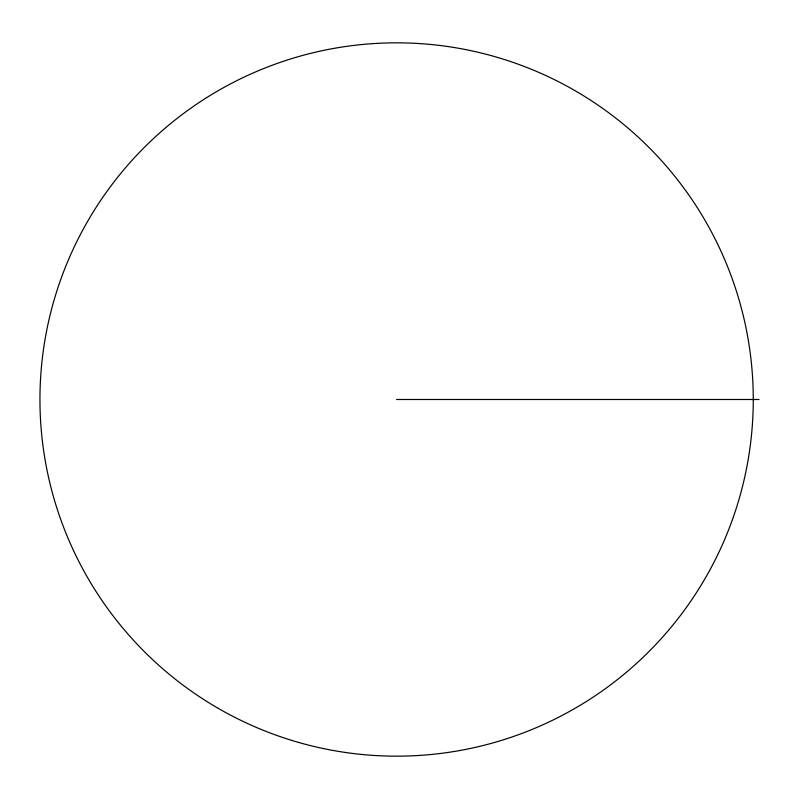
<?xml version="1.0" encoding="UTF-8"?>
<svg xmlns="http://www.w3.org/2000/svg" width="799" height="799" viewBox="0 0 799 799"><rect width="100%" height="100%" fill="white"/><g stroke="black" fill="none" stroke-linecap="round" stroke-linejoin="round"><path stroke-width="1.2" d="M396.604 399.5L759.05 399.5M218.277 708.373A356.654 356.654 0 0 0 753.267 399.5A356.654 356.654 0 0 0 218.277 90.627A356.654 356.654 0 0 0 218.277 708.373"/></g></svg>
